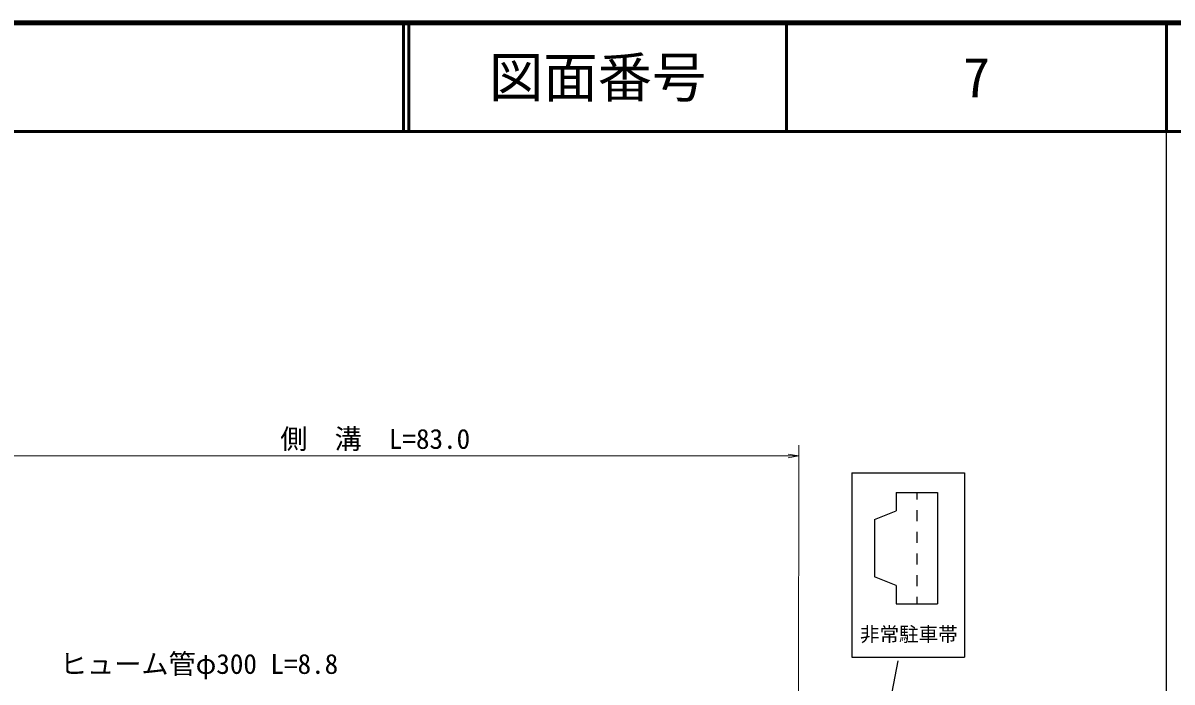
# Model space of a CAD drawing. Units: millimetres, scale not verified. Extents: x 40000 to 680000, y 20000 to 380000.
# Drawn here: x 473720 to 579500, y 319333 to 380000 of the extents above; entities that cross this region are included whole.
import ezdxf
from ezdxf.enums import TextEntityAlignment as Align

# ---------------------------------------------------------------- set-up
doc = ezdxf.new("R2010")
doc.units = ezdxf.units.MM
doc.header["$LTSCALE"] = 1000
for name, color, linetype, lineweight in [('M-STR-HTXT', 7, 'Continuous', 13), ('M-STR-STRC', 7, 'Continuous', 25), ('M-TTL', 2, 'Continuous', 140), ('M-TTL-BAND', 7, 'Continuous', 25), ('M-TTL-LINE', 7, 'Continuous', 50)]:
    doc.layers.add(name, color=color, linetype=linetype, lineweight=lineweight)
doc.layers.add('M-TTL-TXT', color=7, linetype='Continuous')
doc.styles.add('ＭＳ ゴシック', font='')
doc.styles.get('ＭＳ ゴシック').set_extended_font_data('MS Gothic')

# ---------------------------------------------------------------- blocks, each defined once
blk = doc.blocks.new('open_arrow')
at = {"color": 0, "linetype": 'Continuous', "lineweight": -2}
blk.add_lwpolyline([(7.5, 1.25), (0, 0), (7.5, -1.25)], dxfattribs=at)

msp = doc.modelspace()

# ---------------------------------------------------------------- linework, layer by layer
at = {"layer": 'M-STR-HTXT'}
for p, q in [((545046, 277473), (545156, 341137)), ((467748, 340140), (545156, 340140))]:
    msp.add_line(p, q, dxfattribs=at)
at = {"layer": 'M-STR-STRC'}
for p, q in [((550032, 338582), (550032, 321634)), ((550032, 338582), (560400, 338582)), ((560400, 338582), (560400, 321634)), ((554119, 336788), (557908, 336788)), ((554119, 336788), (554119, 335093)), ((556014, 336788), (556014, 336140)), ((557908, 336788), (557908, 326519)), ((552125, 334295), (554119, 335093)), ((552125, 334295), (552125, 329011)), ((556014, 335143), (556014, 334146)), ((556014, 333149), (556014, 332152)), ((556014, 331155), (556014, 330158)), ((554119, 328214), (552125, 329011)), ((556014, 329161), (556014, 328164)), ((554119, 328214), (554119, 326519)), ((556014, 327167), (556014, 326519)), ((554119, 326519), (557908, 326519)), ((550032, 321634), (560400, 321634)), ((545847, 276583), (554286, 321269))]:
    msp.add_line(p, q, dxfattribs=at)
at = {"layer": 'M-TTL'}
msp.add_line((680000, 380000), (40000, 380000), dxfattribs=at)
at = {"layer": 'M-TTL-BAND'}
msp.add_line((579000, 20000), (579000, 370000), dxfattribs=at)
at = {"layer": 'M-TTL-LINE'}
for p, q in [((508747, 380000), (508747, 370000)), ((509247, 380000), (509247, 370000)), ((543997, 380000), (543997, 370000)), ((579000, 380000), (579000, 370000)), ((40000, 370000), (680000, 370000))]:
    msp.add_line(p, q, dxfattribs=at)

# ---------------------------------------------------------------- block references
at = {"layer": 'M-STR-HTXT', "xscale": 133, "yscale": 133, "rotation": 180}
msp.add_blockref('open_arrow', (545156, 340140), dxfattribs=at)

# ---------------------------------------------------------------- texts
at = {"layer": 'M-STR-HTXT', "style": 'ＭＳ ゴシック'}
msp.add_text('側\u3000溝\u3000L=83.0', height=1833, dxfattribs=at).set_placement((506146, 340247), align=Align.BOTTOM_CENTER)
msp.add_text('ヒューム管φ300 L=8.8', height=1833, dxfattribs=at).set_placement((489929, 320998), align=Align.MIDDLE_CENTER)
at = {"layer": 'M-STR-STRC', "style": 'ＭＳ ゴシック'}
msp.add_text('非常駐車帯', height=1320, dxfattribs=at).set_placement((550770, 322673), align=Align.BOTTOM_LEFT)
at = {"layer": 'M-TTL-TXT', "style": 'ＭＳ ゴシック'}
for s, p in [('図面番号', (526622, 375000)), ('7', (561497, 375000))]:
    msp.add_text(s, height=3666, dxfattribs=at).set_placement(p, align=Align.MIDDLE_CENTER)

doc.saveas('drawing.dxf')
